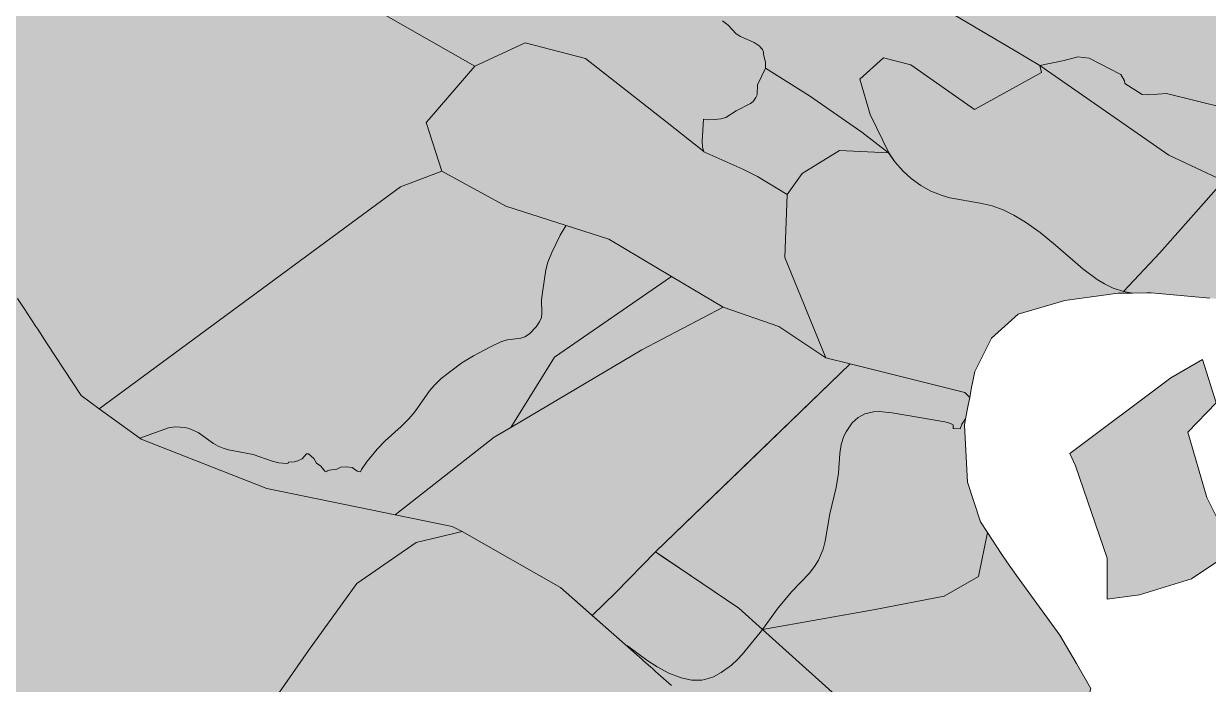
# Model space of a CAD drawing. Header units: metres. Extents: x 541853 to 549675, y 1832829 to 1845715.
# Drawn here: x 544773 to 545333, y 1842152 to 1842465 of the extents above; entities that cross this region are included whole.
import ezdxf

# ---------------------------------------------------------------- set-up
doc = ezdxf.new("R2010")
doc.units = ezdxf.units.M
doc.header["$MEASUREMENT"] = 0
doc.layers.add('1', color=7, linetype='Continuous', lineweight=0)

msp = doc.modelspace()

# ---------------------------------------------------------------- hatches: boundary and pattern name
at = {"layer": '1', "linetype": 'Continuous', "lineweight": 0}
h = msp.add_hatch(dxfattribs=at)
h.set_pattern_fill('ANSI33', color=188, scale=10, style=0)
h.paths.add_polyline_path([(545463.6, 1842379.26), (545456.91, 1842383.145), (545449.32, 1842391.905), (545440.62, 1842395.4), (545431.53, 1842397.5), (545421.45, 1842395.955), (545416.83, 1842395.685), (545414.19, 1842397.365), (545406.48, 1842404.25), (545399.76, 1842405.225), (545386.17, 1842407.475), (545382.54, 1842406.635), (545378.34, 1842403.83), (545375.67, 1842404.115), (545370.06, 1842410.265), (545361.81, 1842413.205), (545351.31, 1842416.295), (545344.59, 1842422.595), (545341.08, 1842424.695), (545313.09, 1842431.565), (545304.57, 1842430.995), (545301.63, 1842431.145), (545293.38, 1842436.32), (545293.23, 1842437.58), (545291.55, 1842440.535), (545276.43, 1842448.365), (545271.12, 1842448.935), (545264.67, 1842447.255), (545253.18, 1842444.915), (545241.48, 1842451.8), (545209.11, 1842470.865), (545183.31, 1842489.15), (545168.25, 1842510.66), (545165.7, 1842518.31), (545161.8, 1842530.025), (545144.82, 1842538.035), (545152.62, 1842541.77), (545155.23, 1842585.21), (545159.25, 1842605.145), (545168.43, 1842650.955), (545137.47, 1842684.84), (545120.46, 1842677.7), (545094.57, 1842675.36), (545095.71, 1842629.325), (545100.21, 1842606.045), (545100.15, 1842592.05), (545094.84, 1842587.745), (545072.61, 1842577.335), (545054.34, 1842593.475), (545050.17, 1842595.11), (545029.62, 1842603.135), (544976.94, 1842617.115), (544930.74, 1842630.03), (544951.17, 1842755.85), (544969.44, 1842769.815), (545002.38, 1842784.815), (545016.72, 1842791.325), (545071.95, 1842809.355), (545070.48, 1842816.945), (545071.41, 1842816.105), (545074.5, 1842814.155), (545077.29, 1842812.865), (545080.29, 1842812.07), (545115.6, 1842823.59), (545137.62, 1842826.785), (545150.97, 1842828.735), (545173.95, 1842832.395), (545174.7, 1842832.185), (545198.37, 1842822.51), (545243.49, 1842793.485), (545270.37, 1842771.975), (545294.01, 1842750.465), (545302.62, 1842744.015), (545318.73, 1842740.775), (545318.97, 1842740.775), (545327.34, 1842740.775), (545347.74, 1842739.71), (545370.33, 1842733.26), (545426.19, 1842705.3), (545481.03, 1842676.26), (545502.78, 1842670.095), (545525.25, 1842663.75), (545530.47, 1842662.28), (545577.75, 1842647.235), (545584.17, 1842644.835), (545551.74, 1842583.425), (545538.27, 1842583.605), (545510.61, 1842575.505), (545501.34, 1842543.465), (545502.03, 1842495.855), (545496.15, 1842485.985), (545486.55, 1842480.3), (545477.04, 1842443.625), (545498.04, 1842436.995), (545489.55, 1842432.915), (545474.34, 1842418.845), (545472.54, 1842423.975), (545469.84, 1842427.455), (545467.14, 1842428.895), (545465.46, 1842428.76), (545464.5, 1842424.245), (545466.3, 1842416.22), (545467.38, 1842412.065), (545468.49, 1842409.32), (545468.46, 1842394.215), (545470.08, 1842394.875), (545471.91, 1842390.06), (545472.12, 1842387.315), (545471.82, 1842385.575), (545470.26, 1842381.03), (545465.49, 1842380.385)])
for color, points in [(92, [(544808.28, 1842282.57), (544799.79, 1842288.75), (544783.41, 1842313.755), (544779.21, 1842320.175), (544778.34, 1842321.495), (544774.29, 1842327.705), (544773.15, 1842329.415), (544769.73, 1842334.65), (544749.36, 1842359.565), (544724.97, 1842389.445), (544675.05, 1842419.04), (544669.8, 1842420.75), (544668.24, 1842426.135), (544667.73, 1842427.05), (544666.32, 1842428.145), (544664.34, 1842428.445), (544662.15, 1842427.425), (544660.83, 1842427.245), (544653.21, 1842428.955), (544651.59, 1842429.63), (544648.83, 1842432.435), (544647.66, 1842433.245), (544646.22, 1842433.47), (544643.46, 1842432.945), (544641.81, 1842433.335), (544639.62, 1842435.15), (544638.03, 1842437.64), (544638.63, 1842438.36), (544648.92, 1842443.145), (544653.57, 1842445.98), (544655.04, 1842447.465), (544658.25, 1842451.935), (544659.96, 1842453.84), (544668.36, 1842460.545), (544672.56, 1842468.015), (544676.04, 1842472.305), (544677.33, 1842473.49), (544679.73, 1842474.765), (544686.78, 1842476.895), (544691.7, 1842480.06), (544696.65, 1842482.805), (544699.2, 1842485.235), (544703.07, 1842490.425), (544706.85, 1842494.58), (544707.24, 1842495.495), (544703.64, 1842496.845), (544701.27, 1842498.195), (544693.23, 1842503.385), (544690.8, 1842505.32), (544689.12, 1842507.3), (544686.87, 1842511.305), (544681.83, 1842516.855), (544678.23, 1842522.18), (544674.78, 1842525.285), (544671.57, 1842527.175), (544669.41, 1842527.775), (544661.88, 1842528), (544660.32, 1842528.315), (544658.97, 1842528.885), (544658.1, 1842529.575), (544657.26, 1842530.865), (544656.81, 1842534.135), (544655.76, 1842535.335), (544654.77, 1842535.785), (544653.39, 1842536.01), (544649.79, 1842535.665), (544645.92, 1842534.39), (544638.03, 1842530.685), (544637.31, 1842530.745), (544636.89, 1842531.06), (544636.5, 1842531.585), (544636.08, 1842533.115), (544636.53, 1842538.455), (544635.84, 1842542.685), (544634.97, 1842543.735), (544633.14, 1842545.085), (544632.18, 1842546.345), (544630.38, 1842552.465), (544629.54, 1842553.92), (544626.48, 1842557.715), (544624.62, 1842561.525), (544623.33, 1842562.665), (544622.22, 1842563.145), (544619.46, 1842563.775), (544614.69, 1842564.405), (544614.21, 1842564.72), (544613.85, 1842565.74), (544612.41, 1842567.735), (544607.73, 1842572.46), (544606.77, 1842573.135), (544605.69, 1842573.285), (544602.63, 1842572.655), (544593.81, 1842573.135), (544592.73, 1842572.835), (544590.57, 1842571.2), (544589.58, 1842571.11), (544585.2, 1842573.045), (544581.72, 1842574.875), (544580.01, 1842576.345), (544579.35, 1842577.77), (544579.02, 1842584.01), (544580.91, 1842585.465), (544583.58, 1842588.165), (544584.81, 1842590.415), (544585.89, 1842593.265), (544587.15, 1842594.36), (544588.77, 1842594.6), (544593.54, 1842593.655), (544597.17, 1842593.955), (544598.94, 1842594.795), (544600.77, 1842596.295), (544603.89, 1842599.835), (544604.31, 1842600.87), (544604.7, 1842603.255), (544604.52, 1842605.655), (544603.98, 1842608.34), (544603.77, 1842614.22), (544602.81, 1842616.905), (544600.59, 1842620.31), (544600.23, 1842619.605), (544598.94, 1842618.705), (544595.28, 1842617.745), (544591.71, 1842617.985), (544589.88, 1842618.51), (544586.28, 1842620.355), (544584.6, 1842621.63), (544582.56, 1842623.625), (544580.43, 1842626.4), (544575.48, 1842634.155), (544573.14, 1842636.555), (544569.54, 1842639.435), (544568.31, 1842641.145), (544567.98, 1842642.825), (544569.06, 1842649.965), (544569.15, 1842655.695), (544568.73, 1842662.295), (544567.8, 1842668.355), (544567.77, 1842673.815), (544568.55, 1842680.64), (544568.88, 1842682.065), (544628.58, 1842703.245), (544653.33, 1842712.02), (544655.94, 1842704.235), (544678.98, 1842635.655), (544705.26, 1842615.285), (544751.79, 1842579.195), (544754.43, 1842577.14), (544929.27, 1842476.985), (544985.94, 1842444.54), (544964.31, 1842419.43), (544962.99, 1842417.885), (544970.31, 1842394.905), (544950.78, 1842387.45)]), (251, [(544985.94, 1842444.54), (544929.27, 1842476.985), (544754.43, 1842577.14), (544765.23, 1842575.34), (544770.84, 1842577.59), (544779.81, 1842588.24), (544791.6, 1842597.765), (544809.72, 1842602.97), (544815.48, 1842604.95), (544819.41, 1842605.7), (544822.44, 1842605.79), (544829.82, 1842605.295), (544831.47, 1842605.385), (544832.82, 1842605.73), (544833.66, 1842606.315), (544834.26, 1842607.185), (544836.18, 1842615.465), (544837.59, 1842619.395), (544839.45, 1842623.1), (544841.49, 1842625.575), (544843.08, 1842626.61), (544844.97, 1842627.36), (544849.2, 1842628.335), (544860.72, 1842629.865), (544868.22, 1842631.785), (544869.66, 1842631.935), (544872.09, 1842631.71), (544878.57, 1842630.135), (544881.66, 1842629.625), (544885.65, 1842629.64), (544886.31, 1842629.925), (544886.52, 1842630.525), (544887.6, 1842629.955), (544889.55, 1842629.985), (544891.92, 1842630.765), (544894.26, 1842632.25), (544895.97, 1842633.855), (544897.38, 1842635.925), (544899.06, 1842641.985), (544899.6, 1842642.645), (544900.17, 1842642.885), (544900.8, 1842642.825), (544901.64, 1842642.345), (544902.78, 1842640.95), (544905.78, 1842635.445), (544908.45, 1842628.935), (544910.31, 1842625.14), (544912.02, 1842622.455), (544914.27, 1842617.04), (544915.23, 1842615.81), (544918.44, 1842613.11), (544922.46, 1842608.325), (544928.49, 1842599.895), (544919.25, 1842578.28), (544915.71, 1842571.815), (544910.07, 1842562.41), (544907.91, 1842557.955), (544906.8, 1842554.925), (544905.57, 1842550.485), (544904.79, 1842546.585), (544904.61, 1842543.645), (544905.24, 1842536.685), (544907.67, 1842525.225), (544910.07, 1842515.775), (544912.92, 1842507.36), (544914.45, 1842503.715), (544916.49, 1842499.8), (544918.92, 1842496.305), (544924.29, 1842489.81), (544926.36, 1842486.885), (544927.89, 1842483.495), (544928.97, 1842479.73), (544929.27, 1842477)]), (53, [(545541.84, 1842289.185), (545526.54, 1842291.705), (545513.58, 1842293.835), (545480.64, 1842300.015), (545458.68, 1842304.62), (545442.99, 1842307.68), (545427.33, 1842312.315), (545417.94, 1842313.83), (545411.67, 1842315.375), (545395.23, 1842322.38), (545369.34, 1842327.36), (545356.02, 1842329.925), (545337.21, 1842334.485), (545333.61, 1842334.815), (545305.83, 1842337.305), (545303.7, 1842337.29), (545297.01, 1842337.215), (545292.66, 1842338.04), (545309.97, 1842356.265), (545331.81, 1842380.985), (545340.09, 1842390.39), (545314.2, 1842402.48), (545253.18, 1842444.915), (545264.67, 1842447.255), (545271.12, 1842448.935), (545276.43, 1842448.365), (545291.55, 1842440.535), (545293.23, 1842437.58), (545293.38, 1842436.32), (545301.63, 1842431.145), (545304.57, 1842430.995), (545313.09, 1842431.565), (545341.08, 1842424.695), (545344.59, 1842422.595), (545351.31, 1842416.295), (545361.81, 1842413.205), (545370.06, 1842410.265), (545375.67, 1842404.115), (545378.34, 1842403.83), (545382.54, 1842406.635), (545386.17, 1842407.475), (545399.76, 1842405.225), (545406.48, 1842404.25), (545414.19, 1842397.365), (545416.83, 1842395.685), (545421.45, 1842395.955), (545431.53, 1842397.5), (545440.62, 1842395.4), (545449.32, 1842391.905), (545456.91, 1842383.145), (545463.6, 1842379.26), (545465.49, 1842380.385), (545470.26, 1842381.03), (545471.82, 1842385.575), (545472.12, 1842387.315), (545471.91, 1842390.06), (545470.08, 1842394.875), (545468.46, 1842394.215), (545468.49, 1842409.32), (545467.38, 1842412.065), (545466.3, 1842416.22), (545464.5, 1842424.245), (545465.46, 1842428.76), (545467.14, 1842428.895), (545469.84, 1842427.455), (545472.54, 1842423.975), (545474.34, 1842418.845), (545489.55, 1842432.915), (545498.04, 1842436.995), (545477.04, 1842443.625), (545486.55, 1842480.3), (545496.15, 1842485.985), (545502.03, 1842495.855), (545501.34, 1842543.465), (545521.35, 1842536.58), (545560.29, 1842539.28), (545575.38, 1842545.58), (545583.21, 1842540.765), (545582.13, 1842520.155), (545571.84, 1842508.065), (545579.4, 1842499.41), (545587.08, 1842492.045), (545593.26, 1842487.725), (545604.6, 1842487.56), (545607.63, 1842487.515), (545609.4, 1842451.995), (545623.98, 1842420.495), (545606.43, 1842401.04), (545604.36, 1842399.375), (545604.18, 1842399.225), (545586.78, 1842424.155), (545570.7, 1842456.675), (545526, 1842462.225), (545523.93, 1842437.625), (545528.43, 1842421.335), (545546.04, 1842403.005), (545549.43, 1842371.175), (545551.77, 1842360.345), (545548.89, 1842340.62), (545559.12, 1842328.26), (545563.71, 1842323.595), (545564.28, 1842323.04), (545566.14, 1842321.165), (545572.38, 1842318.885), (545576.52, 1842318.15), (545584.44, 1842314.985), (545587.05, 1842293.235), (545587.8, 1842291.615), (545584.29, 1842290.88), (545560.71, 1842290.835)]), (43, [(545181.6, 1842403.635), (545168.97, 1842413.385), (545144.28, 1842430.47), (545123.4, 1842443.55), (545123.46, 1842446.445), (545122.53, 1842450.12), (545122.47, 1842451.215), (545121.96, 1842452.46), (545120.4, 1842454.095), (545118, 1842455.715), (545111.64, 1842458.535), (545109.48, 1842459.795), (545105.7, 1842463.95), (545103.12, 1842465.945), (545100.96, 1842470.595), (545098.89, 1842473.715), (545099.01, 1842475.245), (545100.96, 1842478.485), (545102.25, 1842478.845), (545107.02, 1842482.415), (545108.28, 1842483.645), (545109.75, 1842485.595), (545113.14, 1842489.015), (545114.04, 1842490.395), (545117.31, 1842498.48), (545118.87, 1842501.03), (545120.1, 1842501.465), (545123.85, 1842500.655), (545127.45, 1842500.67), (545127.63, 1842500.7), (545129.82, 1842501.09), (545132.73, 1842502.305), (545136.63, 1842503.175), (545146.74, 1842506.595), (545152.05, 1842509.085), (545157.54, 1842512.4), (545165.7, 1842518.31), (545168.25, 1842510.66), (545183.31, 1842489.15), (545209.11, 1842470.865), (545241.48, 1842451.8), (545253.18, 1842444.915), (545253.9, 1842441.585), (545222.28, 1842424.02), (545192.22, 1842445.245), (545179.29, 1842448.485), (545167.98, 1842438.465), (545172.96, 1842421.665), (545181.69, 1842403.635)]), (53, [(545151.93, 1842306.585), (545129.79, 1842321.405), (545103.48, 1842330.585), (545078.97, 1842345.15), (545049.3, 1842362.745), (545000.64, 1842378.375), (544970.31, 1842394.905), (544962.99, 1842417.885), (544964.31, 1842419.43), (544985.94, 1842444.54), (545009.82, 1842455.565), (545038.29, 1842448.215), (545076.87, 1842417.885), (545094.27, 1842404.13), (545094.3, 1842404.1), (545112.69, 1842395.835), (545119.65, 1842392.34), (545133.66, 1842383.895), (545132.49, 1842354.105), (545141.64, 1842331.74)]), (43, [(545292.66, 1842338.04), (545287.86, 1842339.615), (545283.72, 1842341.55), (545280.21, 1842343.665), (545273.49, 1842348.705), (545260.59, 1842359.925), (545253.39, 1842365.82), (545246.34, 1842370.785), (545240.82, 1842374.145), (545235.78, 1842376.635), (545230.65, 1842378.495), (545225.01, 1842379.815), (545210.67, 1842382.305), (545206.92, 1842383.325), (545201.55, 1842385.425), (545196.84, 1842388.11), (545192.34, 1842391.455), (545188.56, 1842394.905), (545184.66, 1842399.3), (545181.69, 1842403.635), (545172.96, 1842421.665), (545167.98, 1842438.465), (545179.29, 1842448.485), (545192.22, 1842445.245), (545222.28, 1842424.02), (545253.9, 1842441.585), (545253.18, 1842444.915), (545314.2, 1842402.48), (545340.09, 1842390.39), (545331.81, 1842380.985), (545309.97, 1842356.265)]), (251, [(545133.66, 1842383.895), (545119.65, 1842392.34), (545112.69, 1842395.835), (545094.3, 1842404.1), (545094.27, 1842404.13), (545093.7, 1842406.305), (545093.43, 1842409.095), (545094.15, 1842419.475), (545095.89, 1842419.16), (545099.4, 1842419.355), (545102.25, 1842419.7), (545104.65, 1842420.345), (545109.57, 1842423.39), (545116.35, 1842426.855), (545117.58, 1842427.83), (545118.93, 1842429.66), (545119.47, 1842431.055), (545119.65, 1842435.78), (545123.4, 1842443.55), (545144.28, 1842430.47), (545168.97, 1842413.385), (545181.6, 1842403.635), (545158.5, 1842404.625), (545140.71, 1842393.735)]), (53, [(544818, 1842040.455), (544817.01, 1842044.88), (544816.17, 1842047.175), (544814.97, 1842049.575), (544814.13, 1842050.835), (544813.17, 1842051.765), (544812.75, 1842051.855), (544810.35, 1842051.645), (544805.28, 1842049.8), (544803.9, 1842049.695), (544799.79, 1842050.925), (544796.4, 1842052.29), (544795.86, 1842052.635), (544795.74, 1842052.995), (544792.77, 1842054.855), (544788.63, 1842058.065), (544784.67, 1842062.34), (544781.07, 1842066.705), (544778.67, 1842071.115), (544775.49, 1842075.855), (544774.26, 1842078.03), (544773.6, 1842079.8), (544772.85, 1842083.46), (544768.14, 1842090.105), (544766.46, 1842092.115), (544765.02, 1842093.525), (544764.72, 1842093.72), (544762.83, 1842093.84), (544744.71, 1842093.765), (544740.9, 1842094.11), (544737.99, 1842095.1), (544733.04, 1842098.145), (544726.26, 1842104.775), (544724.94, 1842105.45), (544722.24, 1842106.065), (544721.22, 1842106.605), (544720.92, 1842107.145), (544720.92, 1842108.69), (544723.11, 1842115.395), (544724.31, 1842115.35), (544725.03, 1842115.065), (544725.87, 1842113.235), (544727.22, 1842113.25), (544727.61, 1842113.925), (544727.85, 1842116.085), (544728.63, 1842117.105), (544728.78, 1842118.815), (544723.92, 1842119.535), (544722.18, 1842120.195), (544719.84, 1842121.965), (544718.7, 1842124.065), (544717.68, 1842124.755), (544716.21, 1842125.01), (544713.06, 1842124.965), (544711.65, 1842125.265), (544710.84, 1842125.955), (544710.45, 1842128.445), (544709.34, 1842129.765), (544708.38, 1842130.305), (544707.36, 1842130.215), (544704.9, 1842129.345), (544700.43, 1842125.61), (544698.69, 1842127.695), (544694.34, 1842131.265), (544690.62, 1842133.605), (544682.07, 1842138.405), (544678.05, 1842141.075), (544673.76, 1842144.855), (544671.72, 1842147.555), (544671.21, 1842148.815), (544671.09, 1842150.99), (544671.69, 1842161.085), (544672.47, 1842165.21), (544673.76, 1842167.64), (544667.64, 1842177.63), (544656.3, 1842187.095), (544643.7, 1842199.065), (544641.15, 1842213.57), (544655.67, 1842230.61), (544675.23, 1842239.445), (544704.87, 1842251.415), (544728.18, 1842269.7), (544747.74, 1842281.055), (544766.64, 1842297.45), (544766.04, 1842313.215), (544760.97, 1842330.885), (544745.22, 1842350.43), (544731.33, 1842357.99), (544721.25, 1842357.99), (544711.8, 1842356.1), (544701.06, 1842352.32), (544687.83, 1842342.225), (544673.97, 1842329.625), (544655.67, 1842319.515), (544638.63, 1842323.94), (544619.88, 1842334.41), (544620, 1842334.725), (544626.93, 1842354.945), (544634.31, 1842376.455), (544640.76, 1842416.52), (544642.83, 1842429.525), (544669.8, 1842420.75), (544675.05, 1842419.04), (544724.97, 1842389.445), (544749.36, 1842359.565), (544769.73, 1842334.65), (544773.15, 1842329.415), (544774.29, 1842327.705), (544778.34, 1842321.495), (544779.21, 1842320.175), (544783.41, 1842313.755), (544799.79, 1842288.75), (544808.28, 1842282.57), (544827.51, 1842268.575), (544828.17, 1842268.095), (544887.51, 1842244.86), (544948.29, 1842232.335), (544975.23, 1842226.785), (544979.91, 1842224.505), (544958.19, 1842219.33), (544930.08, 1842199.86), (544907.28, 1842168.18), (544888.56, 1842141.27), (544877.37, 1842114.135), (544856.94, 1842087.225), (544848.3, 1842046.8), (544839.54, 1842047.025)]), (43, [(545220.03, 1842287.895), (545217.75, 1842290.235), (545163.51, 1842303.705), (545151.93, 1842306.585), (545141.64, 1842331.74), (545132.49, 1842354.105), (545133.66, 1842383.895), (545140.71, 1842393.735), (545158.5, 1842404.625), (545181.6, 1842403.635), (545184.66, 1842399.3), (545188.56, 1842394.905), (545192.34, 1842391.455), (545196.84, 1842388.11), (545201.55, 1842385.425), (545206.92, 1842383.325), (545210.67, 1842382.305), (545225.01, 1842379.815), (545230.65, 1842378.495), (545235.78, 1842376.635), (545240.82, 1842374.145), (545246.34, 1842370.785), (545253.39, 1842365.82), (545260.59, 1842359.925), (545273.49, 1842348.705), (545280.21, 1842343.665), (545283.72, 1842341.55), (545287.86, 1842339.615), (545292.66, 1842338.04), (545297.01, 1842337.215), (545290.14, 1842337.155), (545264.97, 1842333.735), (545242.92, 1842327.195), (545230.29, 1842315.99), (545222.37, 1842300.105), (545220.75, 1842291.765)]), (251, [(544916.01, 1842252.69), (544914.99, 1842253.005), (544913.13, 1842255.435), (544911, 1842256.815), (544909.77, 1842259.035), (544907.28, 1842261.285), (544906.35, 1842261.15), (544904.25, 1842258.9), (544902.24, 1842257.835), (544900.44, 1842257.355), (544897.86, 1842257.235), (544897.74, 1842256.845), (544897.02, 1842256.605), (544893.21, 1842257.025), (544890.18, 1842257.82), (544881.15, 1842260.955), (544869.48, 1842263.145), (544866.99, 1842263.82), (544864.56, 1842264.81), (544862.34, 1842266.025), (544855.05, 1842271.275), (544851.21, 1842273.045), (544848.93, 1842273.675), (544844.16, 1842273.945), (544841.04, 1842273.435), (544827.51, 1842268.575), (544808.28, 1842282.57), (544950.78, 1842387.45), (544970.31, 1842394.905), (545000.64, 1842378.375), (545029.08, 1842369.24), (545028.96, 1842369.06), (545026.29, 1842364.575), (545022.33, 1842356.49), (545020.41, 1842351.825), (545019.48, 1842348.225), (545018.07, 1842338.61), (545017.56, 1842334.005), (545017.59, 1842327.57), (545017.41, 1842325.74), (545016.57, 1842323.67), (545014.89, 1842321.315), (545011.74, 1842317.955), (545009.64, 1842316.605), (545007.78, 1842315.975), (545001.42, 1842315.09), (544998.54, 1842314.31), (544993.32, 1842311.835), (544985.31, 1842307.59), (544979.88, 1842304.275), (544970.01, 1842296.79), (544966.86, 1842293.715), (544964.55, 1842290.94), (544957.59, 1842281.01), (544954.71, 1842277.71), (544951.14, 1842274.11), (544943.61, 1842267.405), (544939.71, 1842263.445), (544934.7, 1842257.205), (544932.33, 1842253.77), (544931.91, 1842252.69), (544930.35, 1842252.975), (544927.89, 1842254.775), (544925.31, 1842255.015), (544922.64, 1842254.835), (544920.72, 1842253.995), (544917.09, 1842253.56), (544916.16, 1842253.095)]), (43, [(545002.98, 1842273.675), (545023.62, 1842306.915), (545078.97, 1842345.15), (545103.48, 1842330.585), (545064.93, 1842310.365)]), (43, [(545041.41, 1842184.785), (545031.87, 1842193.2), (545026.47, 1842197.955), (544979.91, 1842224.505), (544975.23, 1842226.785), (544948.29, 1842232.335), (544995.12, 1842269.025), (545002.98, 1842273.675), (545064.93, 1842310.365), (545103.48, 1842330.585), (545129.79, 1842321.405), (545151.93, 1842306.585), (545163.51, 1842303.705), (545115.45, 1842257.34), (545071.35, 1842214.8), (545052.69, 1842195.705)]), (43, [(545121.93, 1842178.155), (545110.83, 1842188.145), (545071.35, 1842214.8), (545163.51, 1842303.705), (545217.75, 1842290.235), (545220.03, 1842287.895), (545219.31, 1842284.235), (545218.08, 1842277.77), (545216.28, 1842275.205), (545215.56, 1842273.105), (545212.35, 1842273.135), (545212.14, 1842273.375), (545212.14, 1842274.245), (545212.41, 1842274.485), (545212.05, 1842275.055), (545210.04, 1842275.865), (545208.18, 1842276.285), (545183.31, 1842280.59), (545177.22, 1842281.205), (545174.49, 1842281.115), (545170.38, 1842280.155), (545167.2, 1842278.355), (545164.41, 1842275.865), (545161.53, 1842271.65), (545160.51, 1842269.565), (545159.22, 1842265.59), (545158.59, 1842261.42), (545158.02, 1842252.105), (545156.91, 1842245.28), (545153.85, 1842232.905), (545151.69, 1842219.945), (545150.64, 1842216.165), (545148.42, 1842210.93), (545146.56, 1842207.945), (545144.01, 1842204.645), (545135.91, 1842196.08), (545129.43, 1842188.445)]), (43, [(545285.01, 1842192.45), (545285.01, 1842211.86), (545270.1, 1842255.525), (545267.31, 1842261.405), (545315.16, 1842297.105), (545330.04, 1842305.76), (545336.64, 1842285.315), (545323.11, 1842271.455), (545332.14, 1842240.615), (545342.52, 1842219.825), (545341.14, 1842212.895), (545324.85, 1842202.155), (545300.25, 1842194.535)]), (43, [(545121.93, 1842178.155), (545129.43, 1842188.445), (545135.91, 1842196.08), (545144.01, 1842204.645), (545146.56, 1842207.945), (545148.42, 1842210.93), (545150.64, 1842216.165), (545151.69, 1842219.945), (545153.85, 1842232.905), (545156.91, 1842245.28), (545158.02, 1842252.105), (545158.59, 1842261.42), (545159.22, 1842265.59), (545160.51, 1842269.565), (545161.53, 1842271.65), (545164.41, 1842275.865), (545167.2, 1842278.355), (545170.38, 1842280.155), (545174.49, 1842281.115), (545177.22, 1842281.205), (545183.31, 1842280.59), (545208.18, 1842276.285), (545210.04, 1842275.865), (545212.05, 1842275.055), (545212.41, 1842274.485), (545212.14, 1842274.245), (545212.14, 1842273.375), (545212.35, 1842273.135), (545215.56, 1842273.105), (545216.28, 1842275.205), (545218.08, 1842277.77), (545217.51, 1842274.785), (545218.92, 1842247.89), (545225.13, 1842228.975), (545228.43, 1842223.98), (545224.14, 1842203.22), (545207.94, 1842193.965), (545175.36, 1842187.605)]), (53, [(545206.26, 1842086.34), (545165.94, 1842138.525), (545121.93, 1842178.155), (545175.36, 1842187.605), (545207.94, 1842193.965), (545224.14, 1842203.22), (545228.43, 1842223.98), (545235.27, 1842213.615), (545237.61, 1842210.075), (545242.2, 1842203.745), (545262.63, 1842175.44), (545270.49, 1842161.985), (545277.33, 1842150.255), (545275.98, 1842145.425), (545265.93, 1842133.005), (545262.36, 1842128.625), (545240.34, 1842115.245), (545219.94, 1842091.725)]), (43, [(545088.54, 1842154.17), (545083.56, 1842155.235), (545077.77, 1842157.485), (545072.25, 1842160.455), (545067.27, 1842163.695), (545058.15, 1842170.415), (545057.07, 1842171), (545052.9, 1842174.675), (545041.41, 1842184.785), (545052.69, 1842195.705), (545071.35, 1842214.8), (545075.64, 1842211.905), (545087.49, 1842203.91), (545110.83, 1842188.145), (545121.93, 1842178.155), (545120.85, 1842176.685), (545112.42, 1842166.275), (545110.23, 1842163.905), (545107.29, 1842161.28), (545102.49, 1842157.725), (545098.86, 1842155.745), (545094.75, 1842154.425), (545093.25, 1842154.185)]), (53, [(545202.99, 1842085.065), (545179.41, 1842091.965), (545154.12, 1842095.505), (545105.64, 1842115.485), (545103.99, 1842118.815), (545096.01, 1842134.745), (545084.19, 1842146.565), (545081.28, 1842149.445), (545079.39, 1842151.335), (545078.97, 1842151.71), (545071.47, 1842158.325), (545069.94, 1842159.645), (545068.05, 1842161.325), (545065.8, 1842163.32), (545064.81, 1842164.19), (545062.38, 1842166.32), (545057.07, 1842171), (545058.15, 1842170.415), (545067.27, 1842163.695), (545072.25, 1842160.455), (545077.77, 1842157.485), (545083.56, 1842155.235), (545088.54, 1842154.17), (545093.25, 1842154.185), (545094.75, 1842154.425), (545098.86, 1842155.745), (545102.49, 1842157.725), (545107.29, 1842161.28), (545110.23, 1842163.905), (545112.42, 1842166.275), (545120.85, 1842176.685), (545121.93, 1842178.155), (545165.94, 1842138.525), (545206.26, 1842086.34)])]:
    msp.add_hatch(color=color, dxfattribs=at).paths.add_polyline_path(points)
h = msp.add_hatch(dxfattribs=at)
h.set_pattern_fill('ANSI33', color=188, scale=10, style=0)
h.paths.add_polyline_path([(545094.27, 1842404.13), (545076.87, 1842417.885), (545038.29, 1842448.215), (545009.82, 1842455.565), (544985.94, 1842444.54), (544929.27, 1842477), (544928.97, 1842479.73), (544927.89, 1842483.495), (544926.36, 1842486.885), (544924.29, 1842489.81), (544918.92, 1842496.305), (544916.49, 1842499.8), (544914.45, 1842503.715), (544912.92, 1842507.36), (544910.07, 1842515.775), (544907.67, 1842525.225), (544905.24, 1842536.685), (544904.61, 1842543.645), (544904.79, 1842546.585), (544905.57, 1842550.485), (544906.8, 1842554.925), (544907.91, 1842557.955), (544910.07, 1842562.41), (544915.71, 1842571.815), (544919.25, 1842578.28), (544928.49, 1842599.895), (544928.64, 1842599.25), (544929.39, 1842598.065), (544932.36, 1842594.405), (544936.44, 1842590.235), (544940.85, 1842586.335), (544946.37, 1842582.315), (544958.4, 1842575.055), (544961.91, 1842572.505), (544965.06, 1842569.865), (544967.61, 1842567.24), (544969.86, 1842564.3), (544971.63, 1842561.435), (544972.83, 1842558.66), (544973.16, 1842557.025), (544973.22, 1842555.3), (544972.89, 1842553.53), (544971.75, 1842550.845), (544969.71, 1842547.695), (544959.72, 1842535.095), (544956.09, 1842528.795), (544955.04, 1842526.05), (544954.65, 1842523.92), (544954.86, 1842521.49), (544955.76, 1842519.285), (544950.54, 1842510.825), (544969.23, 1842490.38), (545016.69, 1842484.98), (545098.89, 1842473.715), (545100.96, 1842470.595), (545103.12, 1842465.945), (545105.7, 1842463.95), (545109.48, 1842459.795), (545111.64, 1842458.535), (545118, 1842455.715), (545120.4, 1842454.095), (545121.96, 1842452.46), (545122.47, 1842451.215), (545122.53, 1842450.12), (545123.46, 1842446.445), (545123.4, 1842443.55), (545119.65, 1842435.78), (545119.47, 1842431.055), (545118.93, 1842429.66), (545117.58, 1842427.83), (545116.35, 1842426.855), (545109.57, 1842423.39), (545104.65, 1842420.345), (545102.25, 1842419.7), (545099.4, 1842419.355), (545095.89, 1842419.16), (545094.15, 1842419.475), (545093.43, 1842409.095), (545093.7, 1842406.305)])
h = msp.add_hatch(dxfattribs=at)
h.set_pattern_fill('ANSI33', color=188, scale=10, style=0)
h.paths.add_polyline_path([(544948.29, 1842232.335), (544887.51, 1842244.86), (544828.17, 1842268.095), (544827.51, 1842268.575), (544841.04, 1842273.435), (544844.16, 1842273.945), (544848.93, 1842273.675), (544851.21, 1842273.045), (544855.05, 1842271.275), (544862.34, 1842266.025), (544864.56, 1842264.81), (544866.99, 1842263.82), (544869.48, 1842263.145), (544881.15, 1842260.955), (544890.18, 1842257.82), (544893.21, 1842257.025), (544897.02, 1842256.605), (544897.74, 1842256.845), (544897.86, 1842257.235), (544900.44, 1842257.355), (544902.24, 1842257.835), (544904.25, 1842258.9), (544906.35, 1842261.15), (544907.28, 1842261.285), (544909.77, 1842259.035), (544911, 1842256.815), (544913.13, 1842255.435), (544914.99, 1842253.005), (544916.01, 1842252.69), (544916.16, 1842253.095), (544917.09, 1842253.56), (544920.72, 1842253.995), (544922.64, 1842254.835), (544925.31, 1842255.015), (544927.89, 1842254.775), (544930.35, 1842252.975), (544931.91, 1842252.69), (544932.33, 1842253.77), (544934.7, 1842257.205), (544939.71, 1842263.445), (544943.61, 1842267.405), (544951.14, 1842274.11), (544954.71, 1842277.71), (544957.59, 1842281.01), (544964.55, 1842290.94), (544966.86, 1842293.715), (544970.01, 1842296.79), (544979.88, 1842304.275), (544985.31, 1842307.59), (544993.32, 1842311.835), (544998.54, 1842314.31), (545001.42, 1842315.09), (545007.78, 1842315.975), (545009.64, 1842316.605), (545011.74, 1842317.955), (545014.89, 1842321.315), (545016.57, 1842323.67), (545017.41, 1842325.74), (545017.59, 1842327.57), (545017.56, 1842334.005), (545018.07, 1842338.61), (545019.48, 1842348.225), (545020.41, 1842351.825), (545022.33, 1842356.49), (545026.29, 1842364.575), (545028.96, 1842369.06), (545029.08, 1842369.24), (545049.3, 1842362.745), (545078.97, 1842345.15), (545023.62, 1842306.915), (545002.98, 1842273.675), (544995.12, 1842269.025)])
h = msp.add_hatch(dxfattribs=at)
h.set_pattern_fill('ANSI33', color=188, scale=10, style=0)
h.paths.add_polyline_path([(545269.89, 1841884.335), (545190.09, 1841941.2), (545030.61, 1842030.9), (544939.47, 1842044.505), (544848.3, 1842046.8), (544856.94, 1842087.225), (544877.37, 1842114.135), (544888.56, 1842141.27), (544907.28, 1842168.18), (544930.08, 1842199.86), (544958.19, 1842219.33), (544979.91, 1842224.505), (545026.47, 1842197.955), (545057.07, 1842171), (545062.38, 1842166.32), (545064.81, 1842164.19), (545065.8, 1842163.32), (545068.05, 1842161.325), (545069.94, 1842159.645), (545071.47, 1842158.325), (545078.97, 1842151.71), (545079.39, 1842151.335), (545081.28, 1842149.445), (545084.19, 1842146.565), (545096.01, 1842134.745), (545103.99, 1842118.815), (545105.64, 1842115.485), (545130.03, 1842066.72), (545164.5, 1842007.2), (545168.67, 1842000), (545202.21, 1841959.53), (545231.37, 1841931.39), (545261.85, 1841894.145)])

# ---------------------------------------------------------------- linework, layer by layer
at = {"layer": '1', "color": 7, "linetype": 'Continuous', "lineweight": 0, "flags": 128}
for points in [[(544929.27, 1842476.985), (544985.94, 1842444.54), (544964.31, 1842419.43), (544962.99, 1842417.885), (544970.31, 1842394.905), (544950.78, 1842387.45), (544808.28, 1842282.57), (544799.79, 1842288.75), (544783.41, 1842313.755), (544779.21, 1842320.175), (544778.34, 1842321.495), (544774.29, 1842327.705), (544773.15, 1842329.415), (544769.73, 1842334.65)], [(544929.27, 1842477), (544985.94, 1842444.54), (544929.27, 1842476.985)], [(545103.12, 1842465.945), (545105.7, 1842463.95), (545109.48, 1842459.795), (545111.64, 1842458.535), (545118, 1842455.715), (545120.4, 1842454.095), (545121.96, 1842452.46), (545122.47, 1842451.215), (545122.53, 1842450.12), (545123.46, 1842446.445), (545123.4, 1842443.55), (545119.65, 1842435.78), (545119.47, 1842431.055), (545118.93, 1842429.66), (545117.58, 1842427.83), (545116.35, 1842426.855), (545109.57, 1842423.39), (545104.65, 1842420.345), (545102.25, 1842419.7), (545099.4, 1842419.355), (545095.89, 1842419.16), (545094.15, 1842419.475), (545093.43, 1842409.095), (545093.7, 1842406.305), (545094.27, 1842404.13), (545076.87, 1842417.885), (545038.29, 1842448.215), (545009.82, 1842455.565), (544985.94, 1842444.54), (544929.27, 1842477)], [(545209.11, 1842470.865), (545241.48, 1842451.8), (545253.18, 1842444.915), (545253.9, 1842441.585), (545222.28, 1842424.02), (545192.22, 1842445.245), (545179.29, 1842448.485), (545167.98, 1842438.465), (545172.96, 1842421.665), (545181.69, 1842403.635), (545181.6, 1842403.635), (545181.6, 1842403.635), (545168.97, 1842413.385), (545144.28, 1842430.47), (545123.4, 1842443.55), (545123.46, 1842446.445), (545122.53, 1842450.12), (545122.47, 1842451.215), (545121.96, 1842452.46), (545120.4, 1842454.095), (545118, 1842455.715), (545111.64, 1842458.535), (545109.48, 1842459.795), (545105.7, 1842463.95), (545103.12, 1842465.945)], [(545341.08, 1842424.695), (545313.09, 1842431.565), (545304.57, 1842430.995), (545301.63, 1842431.145), (545293.38, 1842436.32), (545293.23, 1842437.58), (545291.55, 1842440.535), (545276.43, 1842448.365), (545271.12, 1842448.935), (545264.67, 1842447.255), (545253.18, 1842444.915), (545241.48, 1842451.8), (545209.11, 1842470.865)], [(545333.61, 1842334.815), (545305.83, 1842337.305), (545303.7, 1842337.29), (545297.01, 1842337.215), (545292.66, 1842338.04), (545309.97, 1842356.265), (545331.81, 1842380.985), (545340.09, 1842390.39), (545314.2, 1842402.48), (545253.18, 1842444.915), (545253.18, 1842444.915), (545264.67, 1842447.255), (545271.12, 1842448.935), (545276.43, 1842448.365), (545291.55, 1842440.535), (545293.23, 1842437.58), (545293.38, 1842436.32), (545301.63, 1842431.145), (545304.57, 1842430.995), (545313.09, 1842431.565), (545341.08, 1842424.695)], [(544769.73, 1842334.65), (544773.15, 1842329.415), (544774.29, 1842327.705), (544778.34, 1842321.495), (544779.21, 1842320.175), (544783.41, 1842313.755), (544799.79, 1842288.75), (544808.28, 1842282.57), (544827.51, 1842268.575), (544828.17, 1842268.095), (544887.51, 1842244.86), (544948.29, 1842232.335), (544975.23, 1842226.785), (544979.91, 1842224.505), (544958.19, 1842219.33), (544930.08, 1842199.86), (544907.28, 1842168.18), (544888.56, 1842141.27)], [(544888.56, 1842141.27), (544907.28, 1842168.18), (544930.08, 1842199.86), (544958.19, 1842219.33), (544979.91, 1842224.505), (545026.47, 1842197.955), (545057.07, 1842171), (545062.38, 1842166.32), (545064.81, 1842164.19), (545065.8, 1842163.32), (545068.05, 1842161.325), (545069.94, 1842159.645), (545071.47, 1842158.325), (545078.97, 1842151.71)], [(545078.97, 1842151.71), (545071.47, 1842158.325), (545069.94, 1842159.645), (545068.05, 1842161.325), (545065.8, 1842163.32), (545064.81, 1842164.19), (545062.38, 1842166.32), (545057.07, 1842171), (545057.07, 1842171), (545058.15, 1842170.415), (545067.27, 1842163.695), (545072.25, 1842160.455), (545077.77, 1842157.485), (545083.56, 1842155.235), (545088.54, 1842154.17), (545093.25, 1842154.185), (545094.75, 1842154.425), (545098.86, 1842155.745), (545102.49, 1842157.725), (545107.29, 1842161.28), (545110.23, 1842163.905), (545112.42, 1842166.275), (545120.85, 1842176.685), (545121.93, 1842178.155), (545165.94, 1842138.525)]]:
    msp.add_lwpolyline(points, dxfattribs=at)
for points in [[(545151.93, 1842306.585), (545129.79, 1842321.405), (545103.48, 1842330.585), (545078.97, 1842345.15), (545049.3, 1842362.745), (545000.64, 1842378.375), (544970.31, 1842394.905), (544962.99, 1842417.885), (544964.31, 1842419.43), (544985.94, 1842444.54), (545009.82, 1842455.565), (545038.29, 1842448.215), (545076.87, 1842417.885), (545094.27, 1842404.13), (545094.3, 1842404.1), (545112.69, 1842395.835), (545119.65, 1842392.34), (545133.66, 1842383.895), (545132.49, 1842354.105), (545141.64, 1842331.74), (545151.93, 1842306.585)], [(545280.21, 1842343.665), (545273.49, 1842348.705), (545260.59, 1842359.925), (545253.39, 1842365.82), (545246.34, 1842370.785), (545240.82, 1842374.145), (545235.78, 1842376.635), (545230.65, 1842378.495), (545225.01, 1842379.815), (545210.67, 1842382.305), (545206.92, 1842383.325), (545201.55, 1842385.425), (545196.84, 1842388.11), (545192.34, 1842391.455), (545188.56, 1842394.905), (545184.66, 1842399.3), (545181.69, 1842403.635), (545172.96, 1842421.665), (545167.98, 1842438.465), (545179.29, 1842448.485), (545192.22, 1842445.245), (545222.28, 1842424.02), (545253.9, 1842441.585), (545253.18, 1842444.915), (545314.2, 1842402.48), (545340.09, 1842390.39), (545331.81, 1842380.985), (545309.97, 1842356.265), (545292.66, 1842338.04), (545287.86, 1842339.615), (545283.72, 1842341.55), (545280.21, 1842343.665)], [(545123.4, 1842443.55), (545144.28, 1842430.47), (545168.97, 1842413.385), (545181.6, 1842403.635), (545158.5, 1842404.625), (545140.71, 1842393.735), (545133.66, 1842383.895), (545119.65, 1842392.34), (545112.69, 1842395.835), (545094.3, 1842404.1), (545094.27, 1842404.13), (545093.7, 1842406.305), (545093.43, 1842409.095), (545094.15, 1842419.475), (545095.89, 1842419.16), (545099.4, 1842419.355), (545102.25, 1842419.7), (545104.65, 1842420.345), (545109.57, 1842423.39), (545116.35, 1842426.855), (545117.58, 1842427.83), (545118.93, 1842429.66), (545119.47, 1842431.055), (545119.65, 1842435.78), (545123.4, 1842443.55)], [(545132.49, 1842354.105), (545133.66, 1842383.895), (545140.71, 1842393.735), (545158.5, 1842404.625), (545181.6, 1842403.635), (545184.66, 1842399.3), (545188.56, 1842394.905), (545192.34, 1842391.455), (545196.84, 1842388.11), (545201.55, 1842385.425), (545206.92, 1842383.325), (545210.67, 1842382.305), (545225.01, 1842379.815), (545230.65, 1842378.495), (545235.78, 1842376.635), (545240.82, 1842374.145), (545246.34, 1842370.785), (545253.39, 1842365.82), (545260.59, 1842359.925), (545273.49, 1842348.705), (545280.21, 1842343.665), (545283.72, 1842341.55), (545287.86, 1842339.615), (545292.66, 1842338.04), (545297.01, 1842337.215), (545290.14, 1842337.155), (545264.97, 1842333.735), (545242.92, 1842327.195), (545230.29, 1842315.99), (545222.37, 1842300.105), (545220.75, 1842291.765), (545220.03, 1842287.895), (545217.75, 1842290.235), (545163.51, 1842303.705), (545151.93, 1842306.585), (545141.64, 1842331.74), (545132.49, 1842354.105)], [(544808.28, 1842282.57), (544950.78, 1842387.45), (544970.31, 1842394.905), (545000.64, 1842378.375), (545029.08, 1842369.24), (545028.96, 1842369.06), (545026.29, 1842364.575), (545022.33, 1842356.49), (545020.41, 1842351.825), (545019.48, 1842348.225), (545018.07, 1842338.61), (545017.56, 1842334.005), (545017.59, 1842327.57), (545017.41, 1842325.74), (545016.57, 1842323.67), (545014.89, 1842321.315), (545011.74, 1842317.955), (545009.64, 1842316.605), (545007.78, 1842315.975), (545001.42, 1842315.09), (544998.54, 1842314.31), (544993.32, 1842311.835), (544985.31, 1842307.59), (544979.88, 1842304.275), (544970.01, 1842296.79), (544966.86, 1842293.715), (544964.55, 1842290.94), (544957.59, 1842281.01), (544954.71, 1842277.71), (544951.14, 1842274.11), (544943.61, 1842267.405), (544939.71, 1842263.445), (544934.7, 1842257.205), (544932.33, 1842253.77), (544931.91, 1842252.69), (544930.35, 1842252.975), (544927.89, 1842254.775), (544925.31, 1842255.015), (544922.64, 1842254.835), (544920.72, 1842253.995), (544917.09, 1842253.56), (544916.16, 1842253.095), (544916.01, 1842252.69), (544914.99, 1842253.005), (544913.13, 1842255.435), (544911, 1842256.815), (544909.77, 1842259.035), (544907.28, 1842261.285), (544906.35, 1842261.15), (544904.25, 1842258.9), (544902.24, 1842257.835), (544900.44, 1842257.355), (544897.86, 1842257.235), (544897.74, 1842256.845), (544897.02, 1842256.605), (544893.21, 1842257.025), (544890.18, 1842257.82), (544881.15, 1842260.955), (544869.48, 1842263.145), (544866.99, 1842263.82), (544864.56, 1842264.81), (544862.34, 1842266.025), (544855.05, 1842271.275), (544851.21, 1842273.045), (544848.93, 1842273.675), (544844.16, 1842273.945), (544841.04, 1842273.435), (544827.51, 1842268.575), (544808.28, 1842282.57)], [(544827.51, 1842268.575), (544841.04, 1842273.435), (544844.16, 1842273.945), (544848.93, 1842273.675), (544851.21, 1842273.045), (544855.05, 1842271.275), (544862.34, 1842266.025), (544864.56, 1842264.81), (544866.99, 1842263.82), (544869.48, 1842263.145), (544881.15, 1842260.955), (544890.18, 1842257.82), (544893.21, 1842257.025), (544897.02, 1842256.605), (544897.74, 1842256.845), (544897.86, 1842257.235), (544900.44, 1842257.355), (544902.24, 1842257.835), (544904.25, 1842258.9), (544906.35, 1842261.15), (544907.28, 1842261.285), (544909.77, 1842259.035), (544911, 1842256.815), (544913.13, 1842255.435), (544914.99, 1842253.005), (544916.01, 1842252.69), (544916.16, 1842253.095), (544917.09, 1842253.56), (544920.72, 1842253.995), (544922.64, 1842254.835), (544925.31, 1842255.015), (544927.89, 1842254.775), (544930.35, 1842252.975), (544931.91, 1842252.69), (544932.33, 1842253.77), (544934.7, 1842257.205), (544939.71, 1842263.445), (544943.61, 1842267.405), (544951.14, 1842274.11), (544954.71, 1842277.71), (544957.59, 1842281.01), (544964.55, 1842290.94), (544966.86, 1842293.715), (544970.01, 1842296.79), (544979.88, 1842304.275), (544985.31, 1842307.59), (544993.32, 1842311.835), (544998.54, 1842314.31), (545001.42, 1842315.09), (545007.78, 1842315.975), (545009.64, 1842316.605), (545011.74, 1842317.955), (545014.89, 1842321.315), (545016.57, 1842323.67), (545017.41, 1842325.74), (545017.59, 1842327.57), (545017.56, 1842334.005), (545018.07, 1842338.61), (545019.48, 1842348.225), (545020.41, 1842351.825), (545022.33, 1842356.49), (545026.29, 1842364.575), (545028.96, 1842369.06), (545029.08, 1842369.24), (545049.3, 1842362.745), (545078.97, 1842345.15), (545023.62, 1842306.915), (545002.98, 1842273.675), (544995.12, 1842269.025), (544948.29, 1842232.335), (544887.51, 1842244.86), (544828.17, 1842268.095), (544827.51, 1842268.575)], [(545002.98, 1842273.675), (545023.62, 1842306.915), (545078.97, 1842345.15), (545103.48, 1842330.585), (545064.93, 1842310.365), (545002.98, 1842273.675)], [(545103.48, 1842330.585), (545129.79, 1842321.405), (545151.93, 1842306.585), (545163.51, 1842303.705), (545115.45, 1842257.34), (545071.35, 1842214.8), (545052.69, 1842195.705), (545041.41, 1842184.785), (545031.87, 1842193.2), (545026.47, 1842197.955), (544979.91, 1842224.505), (544975.23, 1842226.785), (544948.29, 1842232.335), (544995.12, 1842269.025), (545002.98, 1842273.675), (545064.93, 1842310.365), (545103.48, 1842330.585)], [(545163.51, 1842303.705), (545217.75, 1842290.235), (545220.03, 1842287.895), (545219.31, 1842284.235), (545218.08, 1842277.77), (545216.28, 1842275.205), (545215.56, 1842273.105), (545212.35, 1842273.135), (545212.14, 1842273.375), (545212.14, 1842274.245), (545212.41, 1842274.485), (545212.05, 1842275.055), (545210.04, 1842275.865), (545208.18, 1842276.285), (545183.31, 1842280.59), (545177.22, 1842281.205), (545174.49, 1842281.115), (545170.38, 1842280.155), (545167.2, 1842278.355), (545164.41, 1842275.865), (545161.53, 1842271.65), (545160.51, 1842269.565), (545159.22, 1842265.59), (545158.59, 1842261.42), (545158.02, 1842252.105), (545156.91, 1842245.28), (545153.85, 1842232.905), (545151.69, 1842219.945), (545150.64, 1842216.165), (545148.42, 1842210.93), (545146.56, 1842207.945), (545144.01, 1842204.645), (545135.91, 1842196.08), (545129.43, 1842188.445), (545121.93, 1842178.155), (545110.83, 1842188.145), (545071.35, 1842214.8), (545163.51, 1842303.705)], [(545267.31, 1842261.405), (545315.16, 1842297.105), (545330.04, 1842305.76), (545336.64, 1842285.315), (545323.11, 1842271.455), (545332.14, 1842240.615), (545342.52, 1842219.825), (545341.14, 1842212.895), (545324.85, 1842202.155), (545300.25, 1842194.535), (545285.01, 1842192.45), (545285.01, 1842211.86), (545270.1, 1842255.525), (545267.31, 1842261.405)], [(545228.43, 1842223.98), (545224.14, 1842203.22), (545207.94, 1842193.965), (545175.36, 1842187.605), (545121.93, 1842178.155), (545129.43, 1842188.445), (545135.91, 1842196.08), (545144.01, 1842204.645), (545146.56, 1842207.945), (545148.42, 1842210.93), (545150.64, 1842216.165), (545151.69, 1842219.945), (545153.85, 1842232.905), (545156.91, 1842245.28), (545158.02, 1842252.105), (545158.59, 1842261.42), (545159.22, 1842265.59), (545160.51, 1842269.565), (545161.53, 1842271.65), (545164.41, 1842275.865), (545167.2, 1842278.355), (545170.38, 1842280.155), (545174.49, 1842281.115), (545177.22, 1842281.205), (545183.31, 1842280.59), (545208.18, 1842276.285), (545210.04, 1842275.865), (545212.05, 1842275.055), (545212.41, 1842274.485), (545212.14, 1842274.245), (545212.14, 1842273.375), (545212.35, 1842273.135), (545215.56, 1842273.105), (545216.28, 1842275.205), (545218.08, 1842277.77), (545217.51, 1842274.785), (545218.92, 1842247.89), (545225.13, 1842228.975), (545228.43, 1842223.98)], [(545121.93, 1842178.155), (545175.36, 1842187.605), (545207.94, 1842193.965), (545224.14, 1842203.22), (545228.43, 1842223.98), (545235.27, 1842213.615), (545237.61, 1842210.075), (545242.2, 1842203.745), (545262.63, 1842175.44), (545270.49, 1842161.985), (545277.33, 1842150.255), (545275.98, 1842145.425), (545265.93, 1842133.005), (545262.36, 1842128.625), (545240.34, 1842115.245), (545219.94, 1842091.725), (545206.26, 1842086.34), (545165.94, 1842138.525), (545121.93, 1842178.155)], [(545052.9, 1842174.675), (545041.41, 1842184.785), (545052.69, 1842195.705), (545071.35, 1842214.8), (545075.64, 1842211.905), (545087.49, 1842203.91), (545110.83, 1842188.145), (545121.93, 1842178.155), (545120.85, 1842176.685), (545112.42, 1842166.275), (545110.23, 1842163.905), (545107.29, 1842161.28), (545102.49, 1842157.725), (545098.86, 1842155.745), (545094.75, 1842154.425), (545093.25, 1842154.185), (545088.54, 1842154.17), (545083.56, 1842155.235), (545077.77, 1842157.485), (545072.25, 1842160.455), (545067.27, 1842163.695), (545058.15, 1842170.415), (545057.07, 1842171), (545052.9, 1842174.675)]]:
    msp.add_lwpolyline(points, close=True, dxfattribs=at)

doc.saveas('drawing.dxf')
